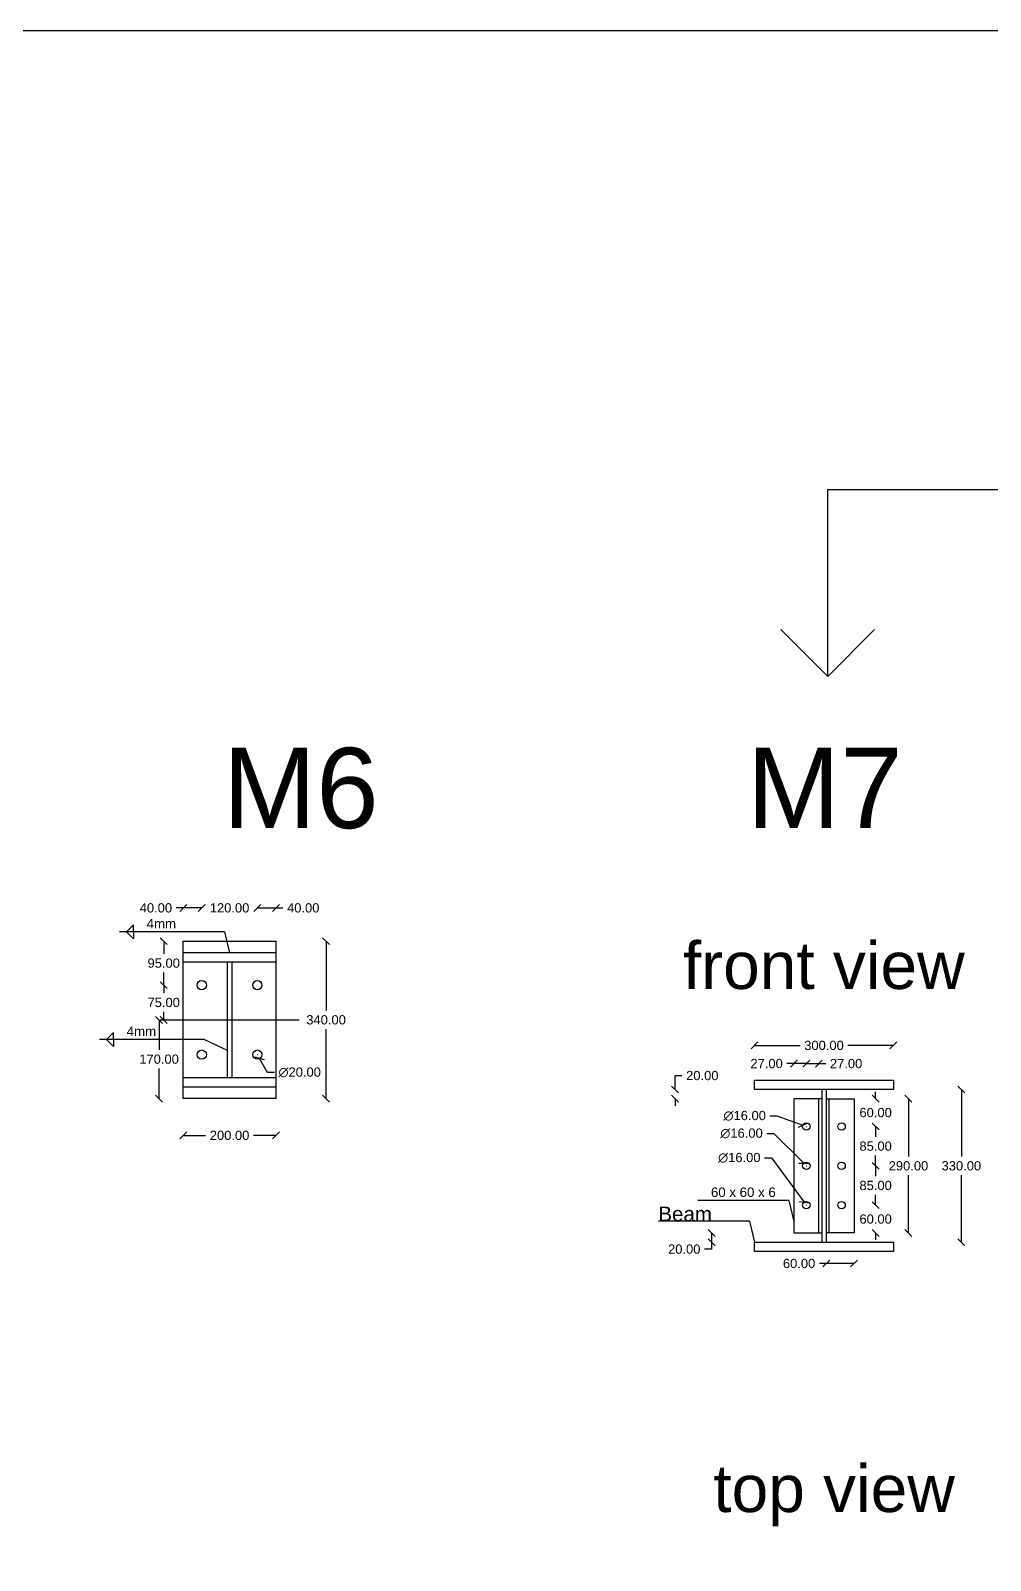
# Model space of a CAD drawing. Header units: inches. Extents: x -15 to 2803056, y 0 to 866270.
# Drawn here: x 847468 to 849541, y 83958 to 87263 of the extents above; entities that cross this region are included whole.
import ezdxf

# ---------------------------------------------------------------- set-up
doc = ezdxf.new("R2010")
doc.units = ezdxf.units.IN
doc.header["$LTSCALE"] = 100
doc.header["$MEASUREMENT"] = 0
doc.linetypes.add('ACAD_ISO03W100', pattern=[30, 12, -18])
doc.linetypes.add('PHANTOM2', pattern=[1.25, 0.625, -0.125, 0.125, -0.125, 0.125, -0.125])
for name, color, linetype in [('connection', 50, 'Continuous'), ('initial layout', 7, 'Continuous'), ('sections', 3, 'Continuous'), ('text', 3, 'Continuous')]:
    doc.layers.add(name, color=color, linetype=linetype)
doc.styles.get("Standard").update_dxf_attribs({"font": 'arial.ttf'})
doc.dimstyles.new('connections', dxfattribs={"dimtxt": 20, "dimasz": 15, "dimexe": 0.0625, "dimexo": 0.0625, "dimgap": 10, "dimtad": 0, "dimtih": 1, "dimtoh": 1, "dimzin": 0, "dimdsep": 46, "dimtxsty": 'Standard', "dimblk": 'OBLIQUE', "dimcen": 0.09, "dimse1": 1, "dimse2": 1, "dimclrd": 256, "dimclre": 256, "dimclrt": 256, "dimadec": 0, "dimazin": 0, "dimtfac": 1, "dimtofl": 0, "dimtmove": 0, "dimatfit": 3, "dimfxl": 1, "dimtfillclr": 256, "dimtolj": 1, "dimtzin": 0, "dimlwe": -1, "dimarcsym": 0})

# ---------------------------------------------------------------- blocks, each defined once
blk = doc.blocks.new('_Oblique')
at = {"color": 0, "linetype": 'ByBlock', "lineweight": -2}
blk.add_line((-0.5, -0.5), (0.5, 0.5), dxfattribs=at)
blk = doc.blocks.new('*D276')
at = {"layer": 'connection', "lineweight": -2, "transparency": 16777216}
for p, q in [((847797.9, 84876), (847846.3, 84876)), ((847997.9, 84876), (847949.6, 84876))]:
    blk.add_line(p, q, dxfattribs=at)
at = {"layer": 'Defpoints', "color": 0, "linetype": 'ByBlock'}
for p in [(847797.9, 84955.6), (847997.9, 84955.6), (847997.9, 84876)]:
    blk.add_point(p, dxfattribs=at)
at = {"layer": 'connection', "linetype": 'ByBlock', "lineweight": -2, "transparency": 16777216, "xscale": 15, "yscale": 15, "zscale": 15, "rotation": 180}
blk.add_blockref('_Oblique', (847797.9, 84876), dxfattribs=at)
at = {"layer": 'connection', "linetype": 'ByBlock', "lineweight": -2, "transparency": 16777216, "xscale": 15, "yscale": 15, "zscale": 15}
blk.add_blockref('_Oblique', (847997.9, 84876), dxfattribs=at)
at = {"layer": 'connection', "linetype": 'ByBlock', "transparency": 16777216, "insert": (847897.9, 84876), "char_height": 20, "attachment_point": 5}
blk.add_mtext('\\A1;200.00', dxfattribs=at)
blk = doc.blocks.new('*D277')
at = {"layer": 'connection', "lineweight": -2, "transparency": 16777216}
for p, q in [((847755.7, 85200.6), (847755.7, 85183.3)), ((847755.7, 85125.6), (847755.7, 85142.8))]:
    blk.add_line(p, q, dxfattribs=at)
at = {"layer": 'Defpoints', "color": 0, "linetype": 'ACAD_ISO03W100'}
for p in [(847837.9, 85200.6), (847755.7, 85125.6), (847837.9, 85125.6)]:
    blk.add_point(p, dxfattribs=at)
at = {"layer": 'connection', "linetype": 'ACAD_ISO03W100', "lineweight": -2, "transparency": 16777216, "xscale": 15, "yscale": 15, "zscale": 15}
for p, rotation in [((847755.7, 85200.6), 90), ((847755.7, 85125.6), 270)]:
    blk.add_blockref('_Oblique', p, dxfattribs=dict(at, rotation=rotation))
at = {"layer": 'connection', "linetype": 'ACAD_ISO03W100', "transparency": 16777216, "insert": (847755.7, 85163.1), "char_height": 20, "attachment_point": 5}
blk.add_mtext('\\A1;75.00', dxfattribs=at)
blk = doc.blocks.new('*D278')
at = {"layer": 'connection', "lineweight": -2, "transparency": 16777216}
for p, q in [((847755.7, 85295.6), (847755.7, 85268.3)), ((847755.7, 85200.6), (847755.7, 85227.8))]:
    blk.add_line(p, q, dxfattribs=at)
at = {"layer": 'Defpoints', "color": 0, "linetype": 'ACAD_ISO03W100'}
for p in [(847755.7, 85295.6), (847837.9, 85295.6), (847837.9, 85200.6)]:
    blk.add_point(p, dxfattribs=at)
at = {"layer": 'connection', "linetype": 'ACAD_ISO03W100', "lineweight": -2, "transparency": 16777216, "xscale": 15, "yscale": 15, "zscale": 15}
for p, rotation in [((847755.7, 85295.6), 90), ((847755.7, 85200.6), 270)]:
    blk.add_blockref('_Oblique', p, dxfattribs=dict(at, rotation=rotation))
at = {"layer": 'connection', "linetype": 'ACAD_ISO03W100', "transparency": 16777216, "insert": (847755.7, 85248.1), "char_height": 20, "attachment_point": 5}
blk.add_mtext('\\A1;95.00', dxfattribs=at)
blk = doc.blocks.new('*D279')
at = {"layer": 'connection', "lineweight": -2, "transparency": 16777216}
for p, q in [((847745.7, 85125.6), (847745.7, 85060.8)), ((847745.7, 84955.6), (847745.7, 85020.3))]:
    blk.add_line(p, q, dxfattribs=at)
at = {"layer": 'Defpoints', "color": 0, "linetype": 'ACAD_ISO03W100'}
for p in [(847797.9, 85125.6), (847745.7, 84955.6), (847797.9, 84955.6)]:
    blk.add_point(p, dxfattribs=at)
at = {"layer": 'connection', "linetype": 'ACAD_ISO03W100', "lineweight": -2, "transparency": 16777216, "xscale": 15, "yscale": 15, "zscale": 15}
for p, rotation in [((847745.7, 85125.6), 90), ((847745.7, 84955.6), 270)]:
    blk.add_blockref('_Oblique', p, dxfattribs=dict(at, rotation=rotation))
at = {"layer": 'connection', "linetype": 'ACAD_ISO03W100', "transparency": 16777216, "insert": (847745.7, 85040.6), "char_height": 20, "attachment_point": 5}
blk.add_mtext('\\A1;170.00', dxfattribs=at)
blk = doc.blocks.new('*D280')
at = {"layer": 'connection', "lineweight": -2, "transparency": 16777216}
for p, q in [((848106.3, 85295.6), (848106.3, 85145.8)), ((848106.3, 84955.6), (848106.3, 85105.3))]:
    blk.add_line(p, q, dxfattribs=at)
at = {"layer": 'Defpoints', "color": 0, "linetype": 'ACAD_ISO03W100'}
for p in [(847997.9, 85295.6), (847997.9, 84955.6), (848106.3, 84955.6)]:
    blk.add_point(p, dxfattribs=at)
at = {"layer": 'connection', "linetype": 'ACAD_ISO03W100', "lineweight": -2, "transparency": 16777216, "xscale": 15, "yscale": 15, "zscale": 15}
for p, rotation in [((848106.3, 85295.6), 90), ((848106.3, 84955.6), 270)]:
    blk.add_blockref('_Oblique', p, dxfattribs=dict(at, rotation=rotation))
at = {"layer": 'connection', "linetype": 'ACAD_ISO03W100', "transparency": 16777216, "insert": (848106.3, 85125.6), "char_height": 20, "attachment_point": 5}
blk.add_mtext('\\A1;340.00', dxfattribs=at)
blk = doc.blocks.new('*D281')
at = {"layer": 'connection', "linetype": 'ACAD_ISO03W100', "transparency": 16777216}
for p, q in [((847957.8, 85050.6), (847958, 85050.6)), ((847957.9, 85050.5), (847957.9, 85050.6))]:
    blk.add_line(p, q, dxfattribs=at)
at = {"layer": 'connection', "lineweight": -2, "transparency": 16777216}
for p, q in [((847979.7, 85012.1), (847962.8, 85041.9)), ((847994.7, 85012.1), (847979.7, 85012.1))]:
    blk.add_line(p, q, dxfattribs=at)
at = {"layer": 'Defpoints', "color": 0, "linetype": 'ACAD_ISO03W100'}
for p in [(847953, 85059.3), (847962.8, 85041.9)]:
    blk.add_point(p, dxfattribs=at)
at = {"layer": 'connection', "linetype": 'ACAD_ISO03W100', "lineweight": -2, "transparency": 16777216, "xscale": 15, "yscale": 15, "zscale": 15, "rotation": 119.4794680075896}
blk.add_blockref('_Oblique', (847962.8, 85041.9), dxfattribs=at)
at = {"layer": 'connection', "linetype": 'ACAD_ISO03W100', "transparency": 16777216, "insert": (848049.3, 85012.1), "char_height": 20, "attachment_point": 5}
blk.add_mtext('\\A1;∅20.00', dxfattribs=at)
blk = doc.blocks.new('*D282')
at = {"layer": 'connection', "lineweight": -2, "transparency": 16777216}
for p, q in [((847797.9, 85367.5), (847782.9, 85367.5)), ((847837.9, 85367.5), (847797.9, 85367.5))]:
    blk.add_line(p, q, dxfattribs=at)
at = {"layer": 'Defpoints', "color": 0, "linetype": 'ACAD_ISO03W100'}
for p in [(847797.9, 85367.5), (847797.9, 85200.6), (847837.9, 85200.6)]:
    blk.add_point(p, dxfattribs=at)
at = {"layer": 'connection', "linetype": 'ACAD_ISO03W100', "lineweight": -2, "transparency": 16777216, "xscale": 15, "yscale": 15, "zscale": 15, "rotation": 180}
blk.add_blockref('_Oblique', (847797.9, 85367.5), dxfattribs=at)
at = {"layer": 'connection', "linetype": 'ACAD_ISO03W100', "lineweight": -2, "transparency": 16777216, "xscale": 15, "yscale": 15, "zscale": 15}
blk.add_blockref('_Oblique', (847837.9, 85367.5), dxfattribs=at)
at = {"layer": 'connection', "linetype": 'ACAD_ISO03W100', "transparency": 16777216, "insert": (847738.8, 85367.5), "char_height": 20, "attachment_point": 5}
blk.add_mtext('\\A1;40.00', dxfattribs=at)
blk = doc.blocks.new('*D283')
at = {"layer": 'connection', "lineweight": -2, "transparency": 16777216}
for p, q in [((847837.9, 85367.5), (847822.9, 85367.5)), ((847957.9, 85367.5), (847972.9, 85367.5))]:
    blk.add_line(p, q, dxfattribs=at)
at = {"layer": 'Defpoints', "color": 0, "linetype": 'ACAD_ISO03W100'}
for p in [(847957.9, 85367.5), (847837.9, 85200.6), (847957.9, 85200.6)]:
    blk.add_point(p, dxfattribs=at)
at = {"layer": 'connection', "linetype": 'ACAD_ISO03W100', "lineweight": -2, "transparency": 16777216, "xscale": 15, "yscale": 15, "zscale": 15}
blk.add_blockref('_Oblique', (847837.9, 85367.5), dxfattribs=at)
at = {"layer": 'connection', "linetype": 'ACAD_ISO03W100', "lineweight": -2, "transparency": 16777216, "xscale": 15, "yscale": 15, "zscale": 15, "rotation": 180}
blk.add_blockref('_Oblique', (847957.9, 85367.5), dxfattribs=at)
at = {"layer": 'connection', "linetype": 'ACAD_ISO03W100', "transparency": 16777216, "insert": (847897.9, 85367.5), "char_height": 20, "attachment_point": 5}
blk.add_mtext('\\A1;120.00', dxfattribs=at)
blk = doc.blocks.new('*D284')
at = {"layer": 'connection', "lineweight": -2, "transparency": 16777216}
for p, q in [((847957.9, 85367.5), (847997.9, 85367.5)), ((847997.9, 85367.5), (848012.9, 85367.5))]:
    blk.add_line(p, q, dxfattribs=at)
at = {"layer": 'Defpoints', "color": 0, "linetype": 'ACAD_ISO03W100'}
for p in [(847997.9, 85367.5), (847957.9, 85200.6), (847997.9, 85200.6)]:
    blk.add_point(p, dxfattribs=at)
at = {"layer": 'connection', "linetype": 'ACAD_ISO03W100', "lineweight": -2, "transparency": 16777216, "xscale": 15, "yscale": 15, "zscale": 15, "rotation": 180}
blk.add_blockref('_Oblique', (847957.9, 85367.5), dxfattribs=at)
at = {"layer": 'connection', "linetype": 'ACAD_ISO03W100', "lineweight": -2, "transparency": 16777216, "xscale": 15, "yscale": 15, "zscale": 15}
blk.add_blockref('_Oblique', (847997.9, 85367.5), dxfattribs=at)
at = {"layer": 'connection', "linetype": 'ACAD_ISO03W100', "transparency": 16777216, "insert": (848057, 85367.5), "char_height": 20, "attachment_point": 5}
blk.add_mtext('\\A1;40.00', dxfattribs=at)
blk = doc.blocks.new('*D285')
at = {"layer": 'connection', "lineweight": -2, "transparency": 16777216}
for p, q in [((849031.3, 85070.4), (849129.8, 85070.4)), ((849331.3, 85070.4), (849232.8, 85070.4))]:
    blk.add_line(p, q, dxfattribs=at)
at = {"layer": 'Defpoints', "color": 0}
for p in [(849331.3, 85070.4), (849031.3, 84995.2), (849331.3, 84995.2)]:
    blk.add_point(p, dxfattribs=at)
at = {"layer": 'connection', "lineweight": -2, "transparency": 16777216, "xscale": 15, "yscale": 15, "zscale": 15, "rotation": 180}
blk.add_blockref('_Oblique', (849031.3, 85070.4), dxfattribs=at)
at = {"layer": 'connection', "lineweight": -2, "transparency": 16777216, "xscale": 15, "yscale": 15, "zscale": 15}
blk.add_blockref('_Oblique', (849331.3, 85070.4), dxfattribs=at)
at = {"layer": 'connection', "transparency": 16777216, "insert": (849181.3, 85070.4), "char_height": 20, "attachment_point": 5}
blk.add_mtext('\\A1;300.00', dxfattribs=at)
blk = doc.blocks.new('*D286')
at = {"layer": 'connection', "lineweight": -2, "transparency": 16777216}
for p, q in [((849477.9, 84975.2), (849477.9, 84830.5)), ((849477.9, 84645.2), (849477.9, 84790))]:
    blk.add_line(p, q, dxfattribs=at)
at = {"layer": 'Defpoints', "color": 0}
for p in [(849331.3, 84975.2), (849331.3, 84645.2), (849477.9, 84645.2)]:
    blk.add_point(p, dxfattribs=at)
at = {"layer": 'connection', "lineweight": -2, "transparency": 16777216, "xscale": 15, "yscale": 15, "zscale": 15}
for p, rotation in [((849477.9, 84975.2), 90), ((849477.9, 84645.2), 270)]:
    blk.add_blockref('_Oblique', p, dxfattribs=dict(at, rotation=rotation))
at = {"layer": 'connection', "transparency": 16777216, "insert": (849477.9, 84810.2), "char_height": 20, "attachment_point": 5}
blk.add_mtext('\\A1;330.00', dxfattribs=at)
blk = doc.blocks.new('*D287')
at = {"layer": 'connection', "lineweight": -2, "transparency": 16777216}
for p, q in [((849064.6, 84918.3), (849079.6, 84918.3)), ((849079.6, 84918.3), (849135.7, 84898))]:
    blk.add_line(p, q, dxfattribs=at)
at = {"layer": 'connection', "transparency": 16777216}
for p, q in [((849143.1, 84895.2), (849143.3, 84895.2)), ((849143.2, 84895.1), (849143.2, 84895.3))]:
    blk.add_line(p, q, dxfattribs=at)
at = {"layer": 'Defpoints', "color": 0}
for p in [(849135.7, 84898), (849150.8, 84892.5)]:
    blk.add_point(p, dxfattribs=at)
at = {"layer": 'connection', "lineweight": -2, "transparency": 16777216, "xscale": 15, "yscale": 15, "zscale": 15, "rotation": 340.0286569413079}
blk.add_blockref('_Oblique', (849135.7, 84898), dxfattribs=at)
at = {"layer": 'connection', "transparency": 16777216, "insert": (849010.1, 84918.3), "char_height": 20, "attachment_point": 5}
blk.add_mtext('\\A1;∅16.00', dxfattribs=at)
blk = doc.blocks.new('*D288')
at = {"layer": 'connection', "lineweight": -2, "transparency": 16777216}
for p, q in [((849057.9, 84880.3), (849072.9, 84880.3)), ((849072.9, 84880.3), (849137.6, 84815.9))]:
    blk.add_line(p, q, dxfattribs=at)
at = {"layer": 'connection', "transparency": 16777216}
for p, q in [((849143.1, 84810.2), (849143.3, 84810.2)), ((849143.2, 84810.1), (849143.2, 84810.3))]:
    blk.add_line(p, q, dxfattribs=at)
at = {"layer": 'Defpoints', "color": 0}
for p in [(849137.6, 84815.9), (849148.9, 84804.6)]:
    blk.add_point(p, dxfattribs=at)
at = {"layer": 'connection', "lineweight": -2, "transparency": 16777216, "xscale": 15, "yscale": 15, "zscale": 15, "rotation": 315.1034139234471}
blk.add_blockref('_Oblique', (849137.6, 84815.9), dxfattribs=at)
at = {"layer": 'connection', "transparency": 16777216, "insert": (849003.3, 84880.3), "char_height": 20, "attachment_point": 5}
blk.add_mtext('\\A1;∅16.00', dxfattribs=at)
blk = doc.blocks.new('*D289')
at = {"layer": 'connection', "lineweight": -2, "transparency": 16777216}
for p, q in [((849053.1, 84827.6), (849068.1, 84827.6)), ((849068.1, 84827.6), (849138.5, 84731.7))]:
    blk.add_line(p, q, dxfattribs=at)
at = {"layer": 'connection', "transparency": 16777216}
for p, q in [((849143.1, 84725.2), (849143.3, 84725.2)), ((849143.2, 84725.1), (849143.2, 84725.3))]:
    blk.add_line(p, q, dxfattribs=at)
at = {"layer": 'Defpoints', "color": 0}
for p in [(849138.5, 84731.7), (849148, 84718.8)]:
    blk.add_point(p, dxfattribs=at)
at = {"layer": 'connection', "lineweight": -2, "transparency": 16777216, "xscale": 15, "yscale": 15, "zscale": 15, "rotation": 306.2760100711405}
blk.add_blockref('_Oblique', (849138.5, 84731.7), dxfattribs=at)
at = {"layer": 'connection', "transparency": 16777216, "insert": (848998.5, 84827.6), "char_height": 20, "attachment_point": 5}
blk.add_mtext('\\A1;∅16.00', dxfattribs=at)
blk = doc.blocks.new('*D290')
at = {"layer": 'connection', "lineweight": -2, "transparency": 16777216}
for p, q in [((849363.7, 84955.2), (849363.7, 84830.4)), ((849363.7, 84665.2), (849363.7, 84790))]:
    blk.add_line(p, q, dxfattribs=at)
at = {"layer": 'Defpoints', "color": 0}
for p in [(849246.3, 84955.2), (849246.3, 84665.2), (849363.7, 84665.2)]:
    blk.add_point(p, dxfattribs=at)
at = {"layer": 'connection', "lineweight": -2, "transparency": 16777216, "xscale": 15, "yscale": 15, "zscale": 15}
for p, rotation in [((849363.7, 84955.2), 90), ((849363.7, 84665.2), 270)]:
    blk.add_blockref('_Oblique', p, dxfattribs=dict(at, rotation=rotation))
at = {"layer": 'connection', "transparency": 16777216, "insert": (849363.7, 84810.2), "char_height": 20, "attachment_point": 5}
blk.add_mtext('\\A1;290.00', dxfattribs=at)
blk = doc.blocks.new('*D291')
at = {"layer": 'connection', "lineweight": -2, "transparency": 16777216}
for p, q in [((849186.3, 84599.2), (849171.3, 84599.2)), ((849246.3, 84599.2), (849186.3, 84599.2))]:
    blk.add_line(p, q, dxfattribs=at)
at = {"layer": 'Defpoints', "color": 0}
for p in [(849186.3, 84665.2), (849246.3, 84665.2), (849186.3, 84599.2)]:
    blk.add_point(p, dxfattribs=at)
at = {"layer": 'connection', "lineweight": -2, "transparency": 16777216, "xscale": 15, "yscale": 15, "zscale": 15, "rotation": 180}
blk.add_blockref('_Oblique', (849186.3, 84599.2), dxfattribs=at)
at = {"layer": 'connection', "lineweight": -2, "transparency": 16777216, "xscale": 15, "yscale": 15, "zscale": 15}
blk.add_blockref('_Oblique', (849246.3, 84599.2), dxfattribs=at)
at = {"layer": 'connection', "transparency": 16777216, "insert": (849127.5, 84599.2), "char_height": 20, "attachment_point": 5}
blk.add_mtext('\\A1;60.00', dxfattribs=at)
blk = doc.blocks.new('*D292')
at = {"layer": 'connection', "lineweight": -2, "transparency": 16777216}
for p, q in [((849292.8, 84955.2), (849292.8, 84970.2)), ((849292.8, 84895.2), (849292.8, 84880.2))]:
    blk.add_line(p, q, dxfattribs=at)
at = {"layer": 'Defpoints', "color": 0}
for p in [(849219.3, 84955.2), (849219.3, 84895.2), (849292.8, 84895.2)]:
    blk.add_point(p, dxfattribs=at)
at = {"layer": 'connection', "lineweight": -2, "transparency": 16777216, "xscale": 15, "yscale": 15, "zscale": 15}
for p, rotation in [((849292.8, 84955.2), 270), ((849292.8, 84895.2), 90)]:
    blk.add_blockref('_Oblique', p, dxfattribs=dict(at, rotation=rotation))
at = {"layer": 'connection', "transparency": 16777216, "insert": (849292.8, 84925.2), "char_height": 20, "attachment_point": 5}
blk.add_mtext('\\A1;60.00', dxfattribs=at)
blk = doc.blocks.new('*D293')
at = {"layer": 'connection', "lineweight": -2, "transparency": 16777216}
for p, q in [((849292.8, 84895.2), (849292.8, 84872.9)), ((849292.8, 84810.2), (849292.8, 84832.5))]:
    blk.add_line(p, q, dxfattribs=at)
at = {"layer": 'Defpoints', "color": 0}
for p in [(849219.3, 84895.2), (849219.3, 84810.2), (849292.8, 84810.2)]:
    blk.add_point(p, dxfattribs=at)
at = {"layer": 'connection', "lineweight": -2, "transparency": 16777216, "xscale": 15, "yscale": 15, "zscale": 15}
for p, rotation in [((849292.8, 84895.2), 90), ((849292.8, 84810.2), 270)]:
    blk.add_blockref('_Oblique', p, dxfattribs=dict(at, rotation=rotation))
at = {"layer": 'connection', "transparency": 16777216, "insert": (849292.8, 84852.7), "char_height": 20, "attachment_point": 5}
blk.add_mtext('\\A1;85.00', dxfattribs=at)
blk = doc.blocks.new('*D294')
at = {"layer": 'connection', "lineweight": -2, "transparency": 16777216}
for p, q in [((849292.8, 84810.2), (849292.8, 84787.9)), ((849292.8, 84725.2), (849292.8, 84747.5))]:
    blk.add_line(p, q, dxfattribs=at)
at = {"layer": 'Defpoints', "color": 0}
for p in [(849219.3, 84810.2), (849219.3, 84725.2), (849292.8, 84725.2)]:
    blk.add_point(p, dxfattribs=at)
at = {"layer": 'connection', "lineweight": -2, "transparency": 16777216, "xscale": 15, "yscale": 15, "zscale": 15}
for p, rotation in [((849292.8, 84810.2), 90), ((849292.8, 84725.2), 270)]:
    blk.add_blockref('_Oblique', p, dxfattribs=dict(at, rotation=rotation))
at = {"layer": 'connection', "transparency": 16777216, "insert": (849292.8, 84767.7), "char_height": 20, "attachment_point": 5}
blk.add_mtext('\\A1;85.00', dxfattribs=at)
blk = doc.blocks.new('*D295')
at = {"layer": 'connection', "lineweight": -2, "transparency": 16777216}
for p, q in [((849292.8, 84725.2), (849292.8, 84740.2)), ((849292.8, 84665.2), (849292.8, 84650.2))]:
    blk.add_line(p, q, dxfattribs=at)
at = {"layer": 'Defpoints', "color": 0}
for p in [(849219.3, 84725.2), (849219.3, 84665.2), (849292.8, 84665.2)]:
    blk.add_point(p, dxfattribs=at)
at = {"layer": 'connection', "lineweight": -2, "transparency": 16777216, "xscale": 15, "yscale": 15, "zscale": 15}
for p, rotation in [((849292.8, 84725.2), 270), ((849292.8, 84665.2), 90)]:
    blk.add_blockref('_Oblique', p, dxfattribs=dict(at, rotation=rotation))
at = {"layer": 'connection', "transparency": 16777216, "insert": (849292.8, 84695.2), "char_height": 20, "attachment_point": 5}
blk.add_mtext('\\A1;60.00', dxfattribs=at)
blk = doc.blocks.new('*D299')
at = {"layer": 'connection', "lineweight": -2, "transparency": 16777216}
for p, q in [((849143.2, 85031.1), (849170.2, 85031.1)), ((849170.2, 85031.1), (849185.2, 85031.1))]:
    blk.add_line(p, q, dxfattribs=at)
at = {"layer": 'Defpoints', "color": 0}
for p in [(849170.2, 85031.1), (849143.2, 84895.1), (849170.2, 84895.1)]:
    blk.add_point(p, dxfattribs=at)
at = {"layer": 'connection', "lineweight": -2, "transparency": 16777216, "xscale": 15, "yscale": 15, "zscale": 15, "rotation": 180}
blk.add_blockref('_Oblique', (849143.2, 85031.1), dxfattribs=at)
at = {"layer": 'connection', "lineweight": -2, "transparency": 16777216, "xscale": 15, "yscale": 15, "zscale": 15}
blk.add_blockref('_Oblique', (849170.2, 85031.1), dxfattribs=at)
at = {"layer": 'connection', "transparency": 16777216, "insert": (849229.1, 85031.1), "char_height": 20, "attachment_point": 5}
blk.add_mtext('\\A1;27.00', dxfattribs=at)
blk = doc.blocks.new('*D300')
at = {"layer": 'connection', "lineweight": -2, "transparency": 16777216}
for p, q in [((849116.2, 85031.1), (849101.2, 85031.1)), ((849143.2, 85031.1), (849116.2, 85031.1))]:
    blk.add_line(p, q, dxfattribs=at)
at = {"layer": 'Defpoints', "color": 0}
for p in [(849116.2, 85031.1), (849116.2, 84895.2), (849143.2, 84895.2)]:
    blk.add_point(p, dxfattribs=at)
at = {"layer": 'connection', "lineweight": -2, "transparency": 16777216, "xscale": 15, "yscale": 15, "zscale": 15, "rotation": 180}
blk.add_blockref('_Oblique', (849116.2, 85031.1), dxfattribs=at)
at = {"layer": 'connection', "lineweight": -2, "transparency": 16777216, "xscale": 15, "yscale": 15, "zscale": 15}
blk.add_blockref('_Oblique', (849143.2, 85031.1), dxfattribs=at)
at = {"layer": 'connection', "transparency": 16777216, "insert": (849057.4, 85031.1), "char_height": 20, "attachment_point": 5}
blk.add_mtext('\\A1;27.00', dxfattribs=at)
blk = doc.blocks.new('*D301')
at = {"layer": 'connection', "lineweight": -2, "transparency": 16777216}
for p, q in [((848938.5, 84665.2), (848938.5, 84645.2)), ((848938.5, 84630.2), (848923.5, 84630.2)), ((848938.5, 84645.2), (848938.5, 84630.2))]:
    blk.add_line(p, q, dxfattribs=at)
at = {"layer": 'Defpoints', "color": 0, "linetype": 'PHANTOM2'}
for p in [(849116.2, 84665.2), (848938.5, 84645.2), (849116.2, 84645.2)]:
    blk.add_point(p, dxfattribs=at)
at = {"layer": 'connection', "linetype": 'PHANTOM2', "lineweight": -2, "transparency": 16777216, "xscale": 15, "yscale": 15, "zscale": 15}
for p, rotation in [((848938.5, 84665.2), 90), ((848938.5, 84645.2), 270)]:
    blk.add_blockref('_Oblique', p, dxfattribs=dict(at, rotation=rotation))
at = {"layer": 'connection', "linetype": 'PHANTOM2', "transparency": 16777216, "insert": (848879.6, 84630.2), "char_height": 20, "attachment_point": 5}
blk.add_mtext('\\A1;20.00', dxfattribs=at)
blk = doc.blocks.new('*D302')
at = {"layer": 'connection', "lineweight": -2, "transparency": 16777216}
for p, q in [((848859.7, 84975.2), (848859.7, 85005.2)), ((848859.7, 85005.2), (848874.7, 85005.2)), ((848859.7, 84955.2), (848859.7, 84940.2))]:
    blk.add_line(p, q, dxfattribs=at)
at = {"layer": 'Defpoints', "color": 0, "linetype": 'PHANTOM2'}
for p in [(848859.7, 84975.2), (849116.2, 84975.2), (849116.2, 84955.2)]:
    blk.add_point(p, dxfattribs=at)
at = {"layer": 'connection', "linetype": 'PHANTOM2', "lineweight": -2, "transparency": 16777216, "xscale": 15, "yscale": 15, "zscale": 15}
for p, rotation in [((848859.7, 84975.2), 270), ((848859.7, 84955.2), 90)]:
    blk.add_blockref('_Oblique', p, dxfattribs=dict(at, rotation=rotation))
at = {"layer": 'connection', "linetype": 'PHANTOM2', "transparency": 16777216, "insert": (848918.6, 85005.2), "char_height": 20, "attachment_point": 5}
blk.add_mtext('\\A1;20.00', dxfattribs=at)

msp = doc.modelspace()

# ---------------------------------------------------------------- linework, layer by layer
at = {"layer": 'connection'}
for p, q in [((847675.368, 85315.872), (847660.368, 85315.872)), ((847690.368, 85330.872), (847675.368, 85315.872)), ((847690.368, 85315.872), (847675.368, 85315.872)), ((847690.368, 85300.872), (847675.368, 85315.872)), ((847690.368, 85315.872), (847690.368, 85330.872)), ((847886.756, 85315.872), (847690.368, 85315.872)), ((847690.368, 85315.872), (847690.368, 85300.872)), ((847886.756, 85315.872), (847897.92, 85270.557)), ((847892.92, 85250.557), (847892.92, 85000.557)), ((847902.92, 85250.557), (847902.92, 85000.557)), ((847632.288, 85083.24), (847617.288, 85083.24)), ((847647.288, 85098.24), (847632.288, 85083.24)), ((847647.288, 85083.24), (847632.288, 85083.24)), ((847647.288, 85068.24), (847632.288, 85083.24)), ((847647.288, 85083.24), (847647.288, 85098.24)), ((847843.677, 85083.24), (847647.288, 85083.24)), ((847647.288, 85083.24), (847647.288, 85068.24)), ((847843.677, 85083.24), (847892.92, 85060.278)), ((849031.312, 84995.234), (849331.312, 84995.234)), ((849031.312, 84975.234), (849031.312, 84995.234)), ((849331.312, 84995.234), (849331.312, 84975.234)), ((849331.312, 84975.234), (849031.312, 84975.234)), ((849176.237, 84955.234), (849116.237, 84955.234)), ((849116.237, 84955.234), (849116.237, 84665.234)), ((849176.312, 84975.234), (849176.312, 84645.234)), ((849186.312, 84975.234), (849186.312, 84645.234)), ((849186.312, 84955.234), (849246.312, 84955.234)), ((849246.312, 84955.234), (849246.312, 84665.234)), ((849105.074, 84735.506), (848908.685, 84735.506)), ((849105.074, 84735.506), (849116.237, 84690.19)), ((849020.148, 84690.549), (848823.759, 84690.549)), ((849020.148, 84690.549), (849031.312, 84645.234)), ((849116.237, 84665.234), (849176.237, 84665.234)), ((849246.312, 84665.234), (849186.312, 84665.234)), ((849031.312, 84645.234), (849331.312, 84645.234)), ((849031.312, 84625.234), (849031.312, 84645.234)), ((849331.312, 84625.234), (849031.312, 84625.234)), ((849331.312, 84645.234), (849331.312, 84625.234))]:
    msp.add_line(p, q, dxfattribs=at)
at = {"layer": 'connection', "linetype": 'ByBlock'}
for p, q in [((847797.92, 85295.557), (847997.92, 85295.557)), ((847797.92, 84955.557), (847797.92, 85295.557)), ((847997.92, 85295.557), (847997.92, 84955.557)), ((847997.92, 85270.557), (847797.92, 85270.557)), ((847997.92, 85250.557), (847797.92, 85250.557)), ((847997.92, 85000.557), (847797.92, 85000.557)), ((847997.92, 84980.557), (847797.92, 84980.557)), ((847997.92, 84955.557), (847797.92, 84955.557))]:
    msp.add_line(p, q, dxfattribs=at)
at = {"layer": 'connection', "linetype": 'ACAD_ISO03W100'}
for p, q in [((847747.92, 85125.557), (848047.92, 85125.557)), ((849170.237, 84665.234), (849170.237, 84955.234)), ((849192.312, 84665.234), (849192.312, 84955.234))]:
    msp.add_line(p, q, dxfattribs=at)
at = {"layer": 'connection'}
msp.add_lwpolyline([(842209.618, 87263.057), (884218.467, 87263.057), (884218.467, 66078.159), (842209.618, 66078.159)], close=True, dxfattribs=at)
for centre, radius in [((847837.92, 85200.557), 10), ((847957.92, 85200.557), 10), ((847837.92, 85050.557), 10), ((847957.92, 85050.557), 10), ((849143.237, 84895.234), 8), ((849219.312, 84895.234), 8), ((849143.237, 84810.234), 8), ((849219.312, 84810.234), 8), ((849143.237, 84725.234), 8), ((849219.312, 84725.234), 8)]:
    msp.add_circle(centre, radius, dxfattribs=at)
at = {"layer": 'initial layout', "linetype": 'ByBlock'}
for p, q in [((849189.469, 85867.739), (849189.469, 86271.719)), ((849189.469, 86271.719), (850633.851, 86271.719))]:
    msp.add_line(p, q, dxfattribs=at)
at = {"layer": 'sections', "linetype": 'ByBlock'}
for q in [(849088.422, 85968.787), (849290.517, 85968.787)]:
    msp.add_line((849189.469, 85867.739), q, dxfattribs=at)

# ---------------------------------------------------------------- texts
at = {"layer": 'connection'}
for s, height, p in [('4mm', 20.4789, (847718.861, 85323.34)), ('4mm', 20.4789, (847675.782, 85090.709)), ('60 x 60 x 6', 20.47893, (848937.179, 84742.974)), ('Beam', 31.6929, (848823.759, 84690.549))]:
    msp.add_text(s, height=height, dxfattribs=at).set_placement(p)
at = {"layer": 'text'}
for s, height, p in [('M6', 173.6094, (847882.99, 85539.811)), ('M7', 173.6094, (849014.584, 85539.811)), ('front view', 101.7601, (848876.712, 85192.348)), ('top view', 101.7601, (848942.366, 84062.197))]:
    msp.add_text(s, height=height, dxfattribs=at).set_placement(p)

# ---------------------------------------------------------------- dimensions: what is measured, and where the dimension line sits
at = {"layer": 'connection', "linetype": 'ACAD_ISO03W100'}
for base, p1, p2, picture, middle in [((847797.92, 85367.464), (847837.92, 85200.557), (847797.92, 85200.557), '*D282', (847738.807, 85367.464)), ((847957.92, 85367.464), (847837.92, 85200.557), (847957.92, 85200.557), '*D283', (847897.92, 85367.464)), ((847997.92, 85367.464), (847957.92, 85200.557), (847997.92, 85200.557), '*D284', (848057.033, 85367.464))]:
    dim = msp.add_linear_dim(base=base, p1=p1, p2=p2, dimstyle='connections', dxfattribs=at)
    dim.commit()
    dim.dimension.update_dxf_attribs({"geometry": picture, "text_midpoint": middle})
for base, p1, p2, picture, middle in [((847755.683, 85295.557), (847837.92, 85200.557), (847837.92, 85295.557), '*D278', (847755.683, 85248.057)), ((848106.278, 84955.557), (847997.92, 85295.557), (847997.92, 84955.557), '*D280', (848106.278, 85125.557)), ((847755.683, 85125.557), (847837.92, 85200.557), (847837.92, 85125.557), '*D277', (847755.683, 85163.057)), ((847745.683, 84955.557), (847797.92, 85125.557), (847797.92, 84955.557), '*D279', (847745.683, 85040.557))]:
    dim = msp.add_linear_dim(base=base, p1=p1, p2=p2, angle=90, dimstyle='connections', dxfattribs=at)
    dim.commit()
    dim.dimension.update_dxf_attribs({"geometry": picture, "text_midpoint": middle})
at = {"layer": 'connection'}
for base, p1, p2, picture, middle in [((849331.312, 85070.375), (849031.312, 84995.234), (849331.312, 84995.234), '*D285', (849181.312, 85070.375)), ((849116.237, 85031.13), (849143.237, 84895.234), (849116.237, 84895.234), '*D300', (849057.356, 85031.13)), ((849170.237, 85031.13), (849143.237, 84895.144), (849170.237, 84895.144), '*D299', (849229.119, 85031.13)), ((849186.312, 84599.229), (849246.312, 84665.234), (849186.312, 84665.234), '*D291', (849127.546, 84599.229))]:
    dim = msp.add_linear_dim(base=base, p1=p1, p2=p2, dimstyle='connections', dxfattribs=at)
    dim.commit()
    dim.dimension.update_dxf_attribs({"geometry": picture, "text_midpoint": middle})
at = {"layer": 'connection', "linetype": 'ACAD_ISO03W100'}
dim = msp.add_diameter_dim_2p(p1=(847952.999, 85059.262), p2=(847962.841, 85041.852), dimstyle='connections', dxfattribs=at)
dim.commit()
dim.dimension.update_dxf_attribs({"geometry": '*D281', "text_midpoint": (848049.254, 85012.094), "dimtype": 163})
at = {"layer": 'connection', "linetype": 'PHANTOM2'}
for base, p1, p2, picture, middle in [((848859.697, 84975.234), (849116.237, 84955.234), (849116.237, 84975.234), '*D302', (848918.578, 85005.234)), ((848938.468, 84645.234), (849116.237, 84665.234), (849116.237, 84645.234), '*D301', (848879.587, 84630.234))]:
    dim = msp.add_linear_dim(base=base, p1=p1, p2=p2, angle=90, dimstyle='connections', dxfattribs=at)
    dim.commit()
    dim.dimension.update_dxf_attribs({"geometry": picture, "text_midpoint": middle})
at = {"layer": 'connection'}
for base, p1, p2, picture, middle in [((849477.851, 84645.234), (849331.312, 84975.234), (849331.312, 84645.234), '*D286', (849477.851, 84810.234)), ((849292.824, 84895.234), (849219.312, 84955.234), (849219.312, 84895.234), '*D292', (849292.824, 84925.234)), ((849363.66, 84665.234), (849246.312, 84955.234), (849246.312, 84665.234), '*D290', (849363.66, 84810.234)), ((849292.824, 84725.234), (849219.312, 84810.234), (849219.312, 84725.234), '*D294', (849292.824, 84767.734)), ((849292.824, 84665.234), (849219.312, 84725.234), (849219.312, 84665.234), '*D295', (849292.824, 84695.234))]:
    dim = msp.add_linear_dim(base=base, p1=p1, p2=p2, angle=90, dimstyle='connections', dxfattribs=at)
    dim.commit()
    dim.dimension.update_dxf_attribs({"geometry": picture, "text_midpoint": middle})
at = {"layer": 'connection', "linetype": 'ByBlock'}
dim = msp.add_linear_dim(base=(847997.92, 84875.989), p1=(847797.92, 84955.557), p2=(847997.92, 84955.557), dimstyle='connections', dxfattribs=at)
dim.commit()
dim.dimension.update_dxf_attribs({"geometry": '*D276', "text_midpoint": (847897.92, 84875.989)})
at = {"layer": 'connection'}
for p1, p2, picture, middle in [((849150.756, 84892.501), (849135.718, 84897.966), '*D287', (849010.053, 84918.344)), ((849148.904, 84804.587), (849137.57, 84815.88), '*D288', (849003.321, 84880.306)), ((849147.971, 84718.784), (849138.504, 84731.683), '*D289', (848998.511, 84827.608))]:
    dim = msp.add_diameter_dim_2p(p1=p1, p2=p2, dimstyle='connections', dxfattribs=at)
    dim.commit()
    dim.dimension.update_dxf_attribs({"geometry": picture, "text_midpoint": middle, "dimtype": 163})
dim = msp.add_aligned_dim(p1=(849219.312, 84895.234), p2=(849219.312, 84810.234), distance=73.513, dimstyle='connections', dxfattribs=at)
dim.commit()
dim.dimension.update_dxf_attribs({"geometry": '*D293', "text_midpoint": (849292.824, 84852.734)})

doc.saveas('drawing.dxf')
